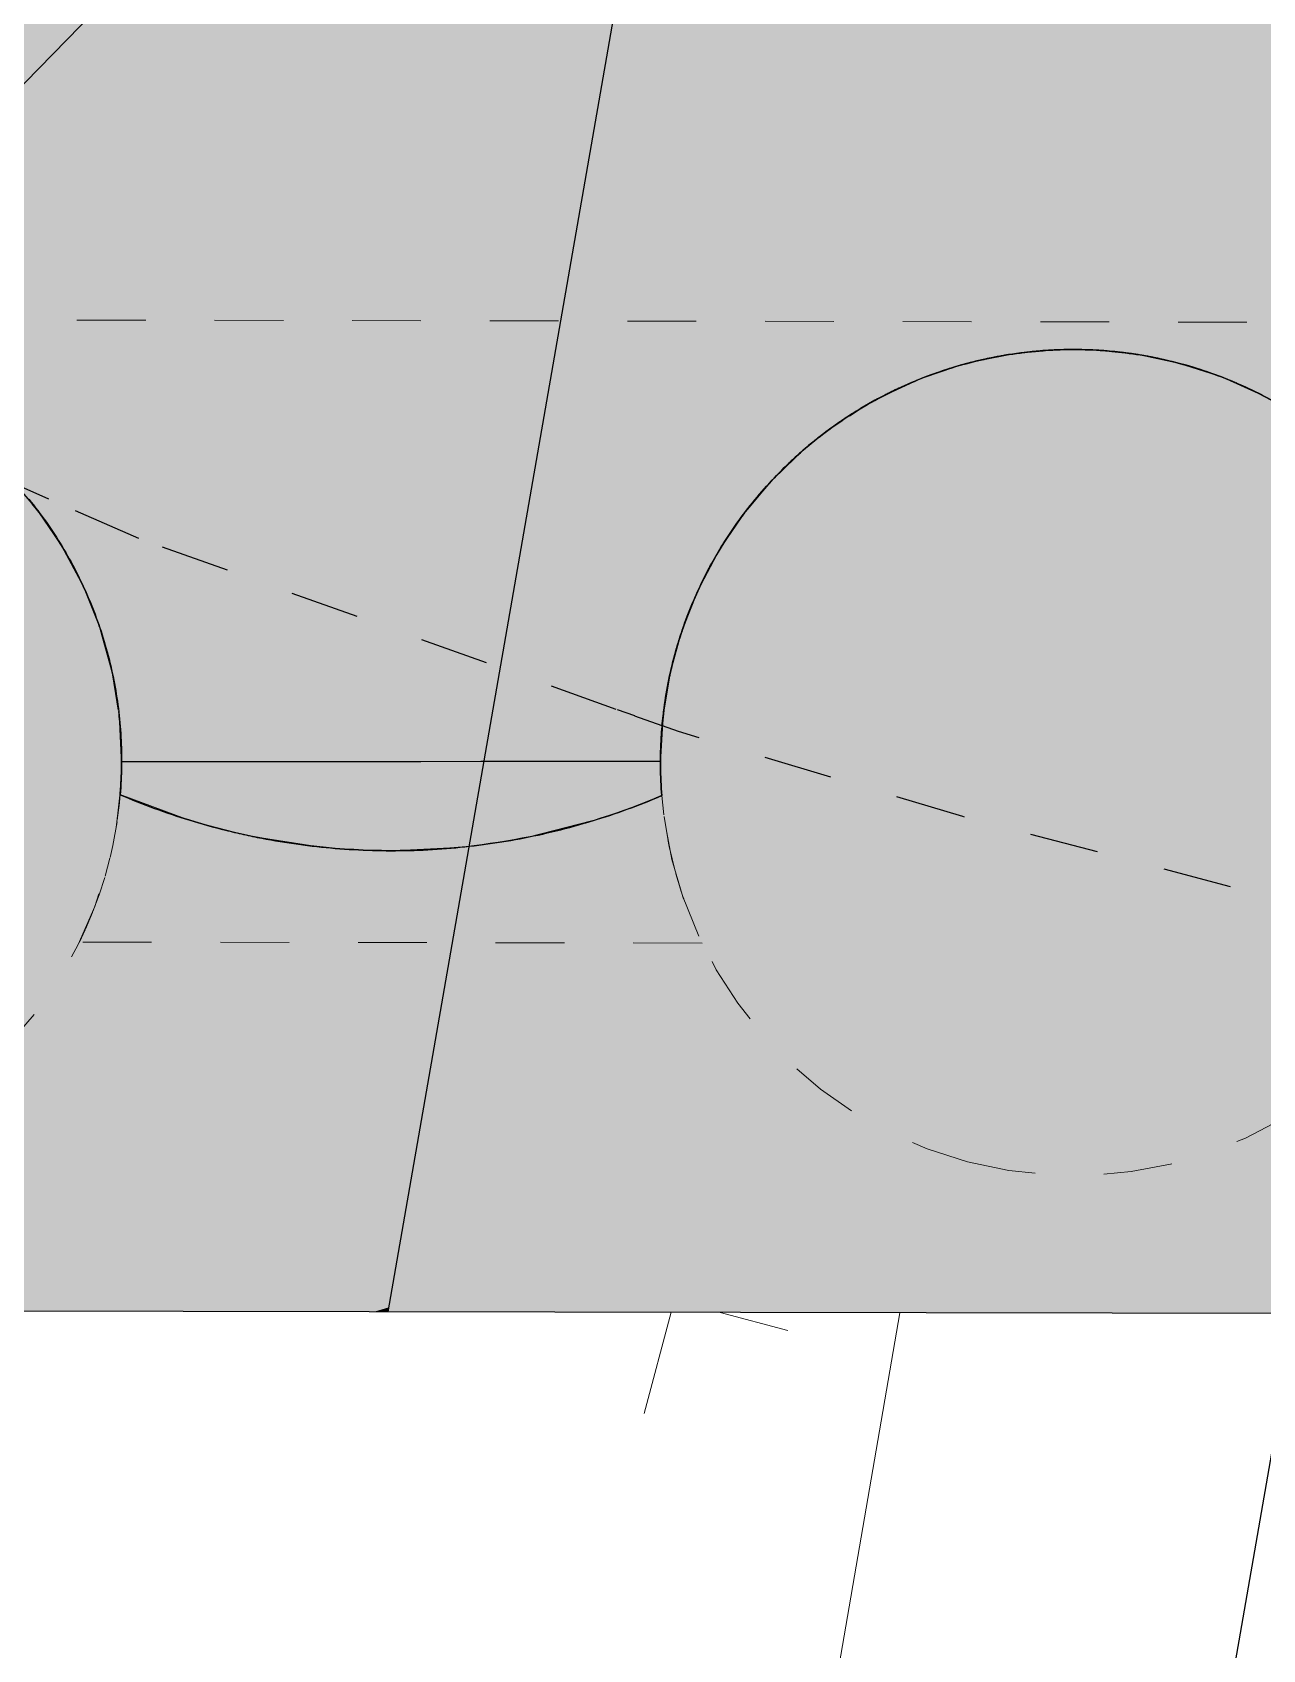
# Model space of a CAD drawing. Header units: metres. Extents: x -1147 to -802, y 5 to 567.
# Drawn here: x -1017.65 to -1015.863, y 507.204 to 509.554 of the extents above; entities that cross this region are included whole.
import ezdxf

# ---------------------------------------------------------------- set-up
doc = ezdxf.new("R2010")
doc.units = ezdxf.units.M
doc.linetypes.add('IMPORT-LNMK-LineTurn _3_', pattern=[0.0012, 0.0006, -0.0006])
doc.linetypes.add('JacobsDash', pattern=[0.0045, 0.003, -0.0015])
for name, color, linetype, lineweight in [('A-FLOR', 7, 'Continuous', 50), ('A-FLOR-PATT', 7, 'Continuous', 40), ('A-GENM', 7, 'Continuous', 35), ('A-GENM-HDLN', 7, 'JacobsDash', 15), ('S-BEAM-HDLN', 7, 'JacobsDash', 15), ('S-FNDN-HDLN', 7, 'JacobsDash', 15)]:
    doc.layers.add(name, color=color, linetype=linetype, lineweight=lineweight)

# ---------------------------------------------------------------- blocks, each defined once
blk = doc.blocks.new('T2DPAA-T2D-PWA-SU-M2D-000002_dwg-40815123-DRG-2873010 - GENERAL ARRANGEMENT PLAN')
at = {"color": 254, "lineweight": 18, "true_color": 0xe1e1e1}
for p, q in [((-199.7283, 1055.4798), (-199.576, 1055.4798)), ((-199.5578, 1055.411), (-199.5578, 1055.3093)), ((-201.0042, 1055.0237), (-199.4912, 1055.1584))]:
    blk.add_line(p, q, dxfattribs=at)
blk = doc.blocks.new('T2DPAA-T2D-PWA-SU-M2D-000100_Survey_rvt-1-DRG-2873010 - GENERAL ARRANGEMENT PLAN')
at = {"color": 254, "lineweight": 18, "true_color": 0xe1e1e1, "rotation": 75.11694444444437}
blk.add_blockref('T2DPAA-T2D-PWA-SU-M2D-000002_dwg-40815123-DRG-2873010 - GENERAL ARRANGEMENT PLAN', (-45.8213, 429.4778), dxfattribs=at)
blk = doc.blocks.new('T2DPAA-T2D-C3S-RW-M2D-100010_dwg-40802999-DRG-2873010 - GENERAL ARRANGEMENT PLAN')
at = {"color": 254, "linetype": 'IMPORT-LNMK-LineTurn _3_', "lineweight": 25, "true_color": 0xe1e1e1}
for p, q in [((20.7401, -619.7446), (20.7476, -619.6961)), ((20.7184, -619.8853), (20.7397, -619.747)), ((20.6568, -620.6197), (20.7184, -619.8853)), ((20.6545, -620.6481), (20.6567, -620.6215)), ((20.6509, -620.6905), (20.6544, -620.6484))]:
    blk.add_line(p, q, dxfattribs=at)
at = {"color": 9, "linetype": 'IMPORT-LNMK-LineTurn _3_', "lineweight": 25, "true_color": 0xc3c3c3}
for p, q in [((20.6488, -620.7156), (20.6509, -620.6906)), ((20.6355, -621.1464), (20.6488, -620.7156)), ((20.637, -621.5487), (20.6355, -621.1464))]:
    blk.add_line(p, q, dxfattribs=at)
at = {"color": 9, "lineweight": 25, "true_color": 0xc3c3c3}
blk.add_line((19.3308, -621.8637), (20.3071, -621.7783), dxfattribs=at)
blk = doc.blocks.new('T2DPAA-T2D-PWC-RW-M2D-100010_RoadDesign_rvt-1-DRG-2873010 - GENERAL ARRANGEMENT PLAN')
at = {"color": 254, "lineweight": 18, "true_color": 0xe3e3e3, "rotation": 75.11694444444437}
blk.add_blockref('T2DPAA-T2D-C3S-RW-M2D-100010_dwg-40802999-DRG-2873010 - GENERAL ARRANGEMENT PLAN', (-1722.337, 648.0105), dxfattribs=at)
blk = doc.blocks.new('T2DPAA-T2D-C3S-RS-M3D-100334_rvt-1-DRG-2873010 - GENERAL ARRANGEMENT PLAN')
at = {"layer": 'A-GENM', "color": 254, "lineweight": 25, "true_color": 0xd1d1d1}
for p, q in [((-1117.5813, 510.0033), (-1118.4713, 509.0911)), ((-1116.7936, 509.0487), (-1116.7964, 509.0475)), ((-1116.852, 509.0212), (-1116.8568, 509.0186)), ((-1116.8477, 509.0235), (-1116.852, 509.0212)), ((-1116.9071, 508.9877), (-1116.9103, 508.9854)), ((-1116.9583, 508.9484), (-1116.962, 508.9452)), ((-1116.9553, 508.951), (-1116.9583, 508.9484)), ((-1117.0049, 508.9039), (-1117.0082, 508.9004)), ((-1117.0465, 508.8546), (-1117.0492, 508.8511)), ((-1117.0826, 508.8012), (-1117.0855, 508.7963)), ((-1117.0807, 508.8043), (-1117.0826, 508.8012)), ((-1118.0056, 508.7467), (-1118.0066, 508.7488)), ((-1117.1127, 508.7441), (-1117.1144, 508.7406)), ((-1117.9804, 508.6821), (-1117.9823, 508.6877)), ((-1117.1539, 508.6221), (-1117.1546, 508.6188)), ((-1117.1643, 508.5584), (-1117.1651, 508.5513)), ((-1117.1638, 508.5632), (-1117.1643, 508.5584))]:
    blk.add_line(p, q, dxfattribs=at)
at = {"layer": 'A-GENM', "color": 253, "lineweight": 25, "true_color": 0xa3a3a3}
for p, q in [((-1116.6742, 509.0833), (-1116.7252, 509.0718)), ((-1116.6139, 509.091), (-1116.6633, 509.0851)), ((-1116.5438, 509.0922), (-1116.5982, 509.092)), ((-1116.4847, 509.0869), (-1116.537, 509.0919)), ((-1116.4138, 509.0726), (-1116.4699, 509.0847)), ((-1116.7408, 509.0673), (-1116.7864, 509.0516)), ((-1116.3584, 509.055), (-1116.4138, 509.0726)), ((-1116.799, 509.0465), (-1116.845, 509.0249)), ((-1116.2938, 509.0264), (-1116.3449, 509.0497)), ((-1116.8595, 509.0171), (-1116.9001, 508.9924)), ((-1116.9126, 508.9839), (-1116.9522, 508.9536)), ((-1116.9646, 508.9429), (-1116.999, 508.9101)), ((-1118.0782, 508.8658), (-1118.1122, 508.9057)), ((-1117.0099, 508.8985), (-1117.0417, 508.8609)), ((-1118.0413, 508.813), (-1118.0702, 508.8554)), ((-1117.0511, 508.8484), (-1117.0782, 508.8084)), ((-1118.0096, 508.7553), (-1118.0337, 508.8005)), ((-1117.0865, 508.7945), (-1117.1094, 508.7512)), ((-1117.9846, 508.6946), (-1118.0041, 508.7433)), ((-1117.1154, 508.7383), (-1117.1339, 508.692)), ((-1117.9664, 508.6316), (-1117.98, 508.6808)), ((-1117.1391, 508.6767), (-1117.1522, 508.6293)), ((-1117.9553, 508.5686), (-1117.9638, 508.6202)), ((-1117.1547, 508.618), (-1117.1635, 508.5661)), ((-1117.951, 508.4998), (-1117.9535, 508.552)), ((-1117.1652, 508.5505), (-1117.1679, 508.501))]:
    blk.add_line(p, q, dxfattribs=at)
at = {"layer": 'A-GENM', "color": 9, "lineweight": 25, "true_color": 0xbebebe}
for p, q in [((-1116.6718, 509.0837), (-1116.6742, 509.0833)), ((-1116.6633, 509.0851), (-1116.6685, 509.0843)), ((-1116.537, 509.0919), (-1116.5404, 509.0921)), ((-1116.7384, 509.068), (-1116.7408, 509.0673)), ((-1116.7964, 509.0475), (-1116.799, 509.0465)), ((-1116.7864, 509.0516), (-1116.7918, 509.0494)), ((-1116.8568, 509.0186), (-1116.8595, 509.0171)), ((-1116.845, 509.0249), (-1116.8477, 509.0235)), ((-1116.9001, 508.9924), (-1116.905, 508.9891)), ((-1116.962, 508.9452), (-1116.9646, 508.9429)), ((-1116.9522, 508.9536), (-1116.9553, 508.951)), ((-1116.999, 508.9101), (-1117.0028, 508.9062)), ((-1118.0745, 508.8611), (-1118.0782, 508.8658)), ((-1118.0702, 508.8554), (-1118.0745, 508.8611)), ((-1117.0492, 508.8511), (-1117.0511, 508.8484)), ((-1117.0417, 508.8609), (-1117.0447, 508.857)), ((-1118.0375, 508.8068), (-1118.0413, 508.813)), ((-1118.0337, 508.8005), (-1118.0374, 508.8068)), ((-1117.0782, 508.8084), (-1117.0807, 508.8043)), ((-1118.0066, 508.7488), (-1118.0096, 508.7553)), ((-1118.0041, 508.7433), (-1118.0056, 508.7467)), ((-1117.1144, 508.7406), (-1117.1154, 508.7383)), ((-1117.1094, 508.7512), (-1117.1115, 508.7467)), ((-1117.983, 508.6898), (-1117.9846, 508.6946)), ((-1117.1339, 508.692), (-1117.1352, 508.6883)), ((-1117.9647, 508.6244), (-1117.9664, 508.6316)), ((-1117.9638, 508.6202), (-1117.9647, 508.6244)), ((-1117.1522, 508.6293), (-1117.1536, 508.6231)), ((-1117.9547, 508.5637), (-1117.9551, 508.5667)), ((-1117.1635, 508.5661), (-1117.1638, 508.5632)), ((-1117.951, 508.4938), (-1117.951, 508.4998)), ((-1117.1679, 508.501), (-1117.168, 508.494))]:
    blk.add_line(p, q, dxfattribs=at)
at = {"layer": 'A-GENM', "color": 254, "lineweight": 25, "true_color": 0xd1d1d1, "flags": 128}
for points in [[(-1116.5992, 509.0919), (-1116.6057, 509.0915), (-1116.6121, 509.0911)], [(-1116.4699, 509.0847), (-1116.477, 509.0858), (-1116.4837, 509.0868)], [(-1116.7272, 509.0712), (-1116.7326, 509.0697), (-1116.7384, 509.068)], [(-1116.346, 509.0502), (-1116.3517, 509.0524), (-1116.3584, 509.0549)], [(-1117.1352, 508.6883), (-1117.1366, 508.6842), (-1117.1386, 508.6781)], [(-1117.9535, 508.5522), (-1117.9543, 508.5595), (-1117.9547, 508.5637)]]:
    blk.add_lwpolyline(points, dxfattribs=at)
at = {"layer": 'A-GENM', "color": 9, "lineweight": 25, "true_color": 0xbebebe, "flags": 128}
blk.add_lwpolyline([(-1117.168, 508.494), (-1117.255, 508.494), (-1117.342, 508.494), (-1117.429, 508.494), (-1117.516, 508.4939), (-1117.603, 508.4939), (-1117.69, 508.4939), (-1117.777, 508.4939), (-1117.864, 508.4939), (-1117.951, 508.4938)], dxfattribs=at)
at = {"layer": 'A-GENM', "color": 9, "lineweight": 25, "true_color": 0xbebebe}
for points, knots in [([(-1116.5404, 509.0921), (-1116.5472, 509.0924), (-1116.6035, 509.094), (-1116.7166, 509.0813), (-1116.8695, 509.0208), (-1116.9824, 508.933), (-1117.0554, 508.8461), (-1117.1003, 508.7738), (-1117.1289, 508.7089), (-1117.1461, 508.6549), (-1117.1562, 508.6136), (-1117.1632, 508.5717), (-1117.1673, 508.5294), (-1117.1684, 508.487), (-1117.1672, 508.4587), (-1117.166, 508.4446)], [-0.8881275, -0.8881275, -0.8881275, -0.8881275, -0.8703704, -0.7407407, -0.5925926, -0.4444444, -0.3703704, -0.2962963, -0.2222222, -0.1851852, -0.1481481, -0.1111111, -0.0740741, -0.037037, 0, 0, 0, 0]), ([(-1115.9701, 508.4423), (-1115.9677, 508.4701), (-1115.9669, 508.5261), (-1115.9809, 508.6371), (-1116.0271, 508.7701), (-1116.1244, 508.9083), (-1116.256, 509.0144), (-1116.3599, 509.0583), (-1116.4138, 509.0726)], [-1, -1, -1, -1, -0.9, -0.8, -0.6, -0.4, -0.2, 0, 0, 0, 0]), ([(-1117.1589, 508.5965), (-1117.1592, 508.5951), (-1117.16, 508.5901), (-1117.1608, 508.5851), (-1117.1614, 508.5815)], [0.90614399, 0.90614399, 0.90614399, 0.90614399, 0.91, 0.92, 0.92, 0.92, 0.92]), ([(-1117.9531, 508.446), (-1117.9524, 508.454), (-1117.9516, 508.4667), (-1117.9512, 508.4795), (-1117.9511, 508.4842)], [-1, -1, -1, -1, -0.5, -0.2005329, -0.2005329, -0.2005329, -0.2005329]), ([(-1117.166, 508.4446), (-1117.2239, 508.4199), (-1117.3443, 508.3816), (-1117.5415, 508.3579), (-1117.7488, 508.3751), (-1117.887, 508.4176), (-1117.9531, 508.446)], [-1, -1, -1, -1, -0.766667, -0.533333, -0.266667, 0, 0, 0, 0])]:
    blk.add_open_spline(points, degree=3, knots=knots, dxfattribs=at)
at = {"layer": 'A-GENM', "color": 253, "lineweight": 25, "true_color": 0xa3a3a3}
for points in [[(-1116.7081, 509.0761), (-1116.6943, 509.0794), (-1116.6805, 509.0823), (-1116.6665, 509.0846)], [(-1116.6474, 509.0874), (-1116.6552, 509.0864), (-1116.663, 509.0852), (-1116.6708, 509.0838)], [(-1116.6665, 509.0846), (-1116.6525, 509.0869), (-1116.6385, 509.0887), (-1116.6244, 509.0901)], [(-1116.604, 509.0916), (-1116.612, 509.0912), (-1116.62, 509.0905), (-1116.628, 509.0897)], [(-1116.6244, 509.0901), (-1116.6103, 509.0914), (-1116.5962, 509.0922), (-1116.582, 509.0926)], [(-1116.5602, 509.0927), (-1116.5684, 509.0928), (-1116.5766, 509.0927), (-1116.5849, 509.0925)], [(-1116.582, 509.0926), (-1116.5681, 509.0929), (-1116.5543, 509.0927), (-1116.5404, 509.0921)], [(-1116.5158, 509.0905), (-1116.524, 509.0912), (-1116.5322, 509.0917), (-1116.5404, 509.0921)], [(-1116.5395, 509.0921), (-1116.5254, 509.0914), (-1116.5113, 509.0902), (-1116.4972, 509.0885)], [(-1116.4701, 509.0847), (-1116.4796, 509.0863), (-1116.4891, 509.0876), (-1116.4987, 509.0887)], [(-1116.4972, 509.0885), (-1116.4832, 509.0869), (-1116.4692, 509.0847), (-1116.4552, 509.082)], [(-1116.4138, 509.0726), (-1116.4278, 509.0763), (-1116.4418, 509.0795), (-1116.456, 509.0822)], [(-1116.4552, 509.082), (-1116.4413, 509.0794), (-1116.4275, 509.0762), (-1116.4138, 509.0726)], [(-1116.789, 509.0505), (-1116.7759, 509.0557), (-1116.7625, 509.0605), (-1116.749, 509.0648)], [(-1116.7324, 509.0698), (-1116.7395, 509.0677), (-1116.7466, 509.0656), (-1116.7537, 509.0633)], [(-1116.749, 509.0648), (-1116.7355, 509.069), (-1116.7219, 509.0728), (-1116.7081, 509.0761)], [(-1116.6903, 509.0801), (-1116.6979, 509.0785), (-1116.7055, 509.0768), (-1116.713, 509.0749)], [(-1116.4138, 509.0726), (-1116.4004, 509.069), (-1116.387, 509.065), (-1116.3738, 509.0604)], [(-1116.3729, 509.0602), (-1116.3864, 509.0648), (-1116.4001, 509.0689), (-1116.4138, 509.0726)], [(-1116.3738, 509.0604), (-1116.3606, 509.0559), (-1116.3475, 509.051), (-1116.3347, 509.0455)], [(-1116.8137, 509.0401), (-1116.8207, 509.0369), (-1116.8276, 509.0337), (-1116.8344, 509.0303)], [(-1116.8279, 509.0335), (-1116.8152, 509.0396), (-1116.8022, 509.0453), (-1116.789, 509.0505)], [(-1116.7736, 509.0564), (-1116.7808, 509.0538), (-1116.788, 509.051), (-1116.7951, 509.0481)], [(-1116.333, 509.0448), (-1116.3418, 509.0486), (-1116.3506, 509.0521), (-1116.3596, 509.0554)], [(-1116.3347, 509.0455), (-1116.3218, 509.0401), (-1116.3092, 509.0342), (-1116.2967, 509.0279)], [(-1116.2943, 509.0267), (-1116.3019, 509.0306), (-1116.3097, 509.0344), (-1116.3174, 509.0379)], [(-1116.9016, 508.9914), (-1116.8899, 508.9993), (-1116.8778, 509.0067), (-1116.8655, 509.0137)], [(-1116.8525, 509.0209), (-1116.8592, 509.0173), (-1116.8659, 509.0136), (-1116.8724, 509.0097)], [(-1116.8655, 509.0137), (-1116.8532, 509.0208), (-1116.8407, 509.0273), (-1116.8279, 509.0335)], [(-1116.2967, 509.0279), (-1116.2843, 509.0216), (-1116.272, 509.0149), (-1116.2601, 509.0077)], [(-1116.936, 508.9666), (-1116.9249, 508.9752), (-1116.9134, 508.9835), (-1116.9016, 508.9914)], [(-1116.8899, 508.9991), (-1116.8963, 508.995), (-1116.9026, 508.9908), (-1116.9088, 508.9865)], [(-1116.9686, 508.9393), (-1116.9581, 508.9488), (-1116.9472, 508.9579), (-1116.936, 508.9666)], [(-1116.9255, 508.9746), (-1116.9316, 508.9701), (-1116.9376, 508.9654), (-1116.9435, 508.9607)], [(-1116.9593, 508.9476), (-1116.965, 508.9426), (-1116.9706, 508.9376), (-1116.9762, 508.9325)], [(-1116.991, 508.9182), (-1116.9963, 508.9129), (-1117.0016, 508.9075), (-1117.0067, 508.9019)], [(-1116.9992, 508.9099), (-1116.9894, 508.9201), (-1116.9792, 508.9299), (-1116.9686, 508.9393)], [(-1117.0276, 508.8784), (-1117.0185, 508.8892), (-1117.009, 508.8997), (-1116.9992, 508.9099)], [(-1118.0856, 508.8752), (-1118.0768, 508.8643), (-1118.0684, 508.8532), (-1118.0603, 508.8418)], [(-1117.0537, 508.8449), (-1117.0454, 508.8563), (-1117.0367, 508.8675), (-1117.0276, 508.8784)], [(-1117.0205, 508.8867), (-1117.0255, 508.881), (-1117.0303, 508.8752), (-1117.0351, 508.8693)], [(-1117.0477, 508.8531), (-1117.0522, 508.8471), (-1117.0567, 508.8409), (-1117.061, 508.8347)], [(-1118.0603, 508.8418), (-1118.0523, 508.8304), (-1118.0447, 508.8187), (-1118.0375, 508.8068)], [(-1117.0774, 508.8097), (-1117.0699, 508.8217), (-1117.062, 508.8334), (-1117.0537, 508.8449)], [(-1118.0375, 508.8068), (-1118.0302, 508.7948), (-1118.0234, 508.7827), (-1118.0171, 508.7702)], [(-1117.0724, 508.8176), (-1117.0765, 508.8113), (-1117.0804, 508.8048), (-1117.0843, 508.7983)], [(-1118.0171, 508.7702), (-1118.0107, 508.7578), (-1118.0048, 508.7452), (-1117.9993, 508.7324)], [(-1117.117, 508.7346), (-1117.1113, 508.7476), (-1117.1052, 508.7603), (-1117.0986, 508.7728)], [(-1117.9993, 508.7324), (-1117.9938, 508.7195), (-1117.9888, 508.7065), (-1117.9842, 508.6933)], [(-1117.1328, 508.6952), (-1117.128, 508.7085), (-1117.1227, 508.7217), (-1117.117, 508.7346)], [(-1117.1138, 508.7419), (-1117.1169, 508.735), (-1117.12, 508.728), (-1117.1228, 508.721)], [(-1117.9842, 508.6933), (-1117.9796, 508.6802), (-1117.9755, 508.6668), (-1117.9718, 508.6534)], [(-1117.1457, 508.6548), (-1117.1438, 508.6616), (-1117.1397, 508.6751), (-1117.1351, 508.6885), (-1117.1328, 508.6952)], [(-1117.1439, 508.661), (-1117.146, 508.6537), (-1117.148, 508.6463), (-1117.1499, 508.6388)], [(-1117.9718, 508.6534), (-1117.9682, 508.6399), (-1117.965, 508.6263), (-1117.9623, 508.6126)], [(-1117.1557, 508.6135), (-1117.1528, 508.6274), (-1117.1495, 508.6411), (-1117.1457, 508.6548)], [(-1117.9623, 508.6126), (-1117.9596, 508.5989), (-1117.9574, 508.5852), (-1117.9556, 508.5713)], [(-1117.1627, 508.5717), (-1117.1609, 508.5857), (-1117.1585, 508.5997), (-1117.1557, 508.6135)], [(-1117.1545, 508.6192), (-1117.1561, 508.6116), (-1117.1576, 508.6041), (-1117.1589, 508.5965)], [(-1117.9556, 508.5713), (-1117.9539, 508.5575), (-1117.9526, 508.5436), (-1117.9519, 508.5297)], [(-1117.1621, 508.5767), (-1117.1631, 508.569), (-1117.1641, 508.5612), (-1117.1649, 508.5535)], [(-1117.9519, 508.5297), (-1117.9511, 508.5157), (-1117.9508, 508.5018), (-1117.951, 508.4878)], [(-1117.1679, 508.487), (-1117.1681, 508.5011), (-1117.1677, 508.5153), (-1117.1668, 508.5294)], [(-1117.1666, 508.5337), (-1117.1671, 508.5259), (-1117.1675, 508.518), (-1117.1677, 508.5101)], [(-1117.951, 508.4878), (-1117.9512, 508.4739), (-1117.9519, 508.4599), (-1117.9531, 508.446)], [(-1117.9511, 508.4842), (-1117.951, 508.4861), (-1117.951, 508.488), (-1117.951, 508.4898)], [(-1117.166, 508.4446), (-1117.1672, 508.4587), (-1117.1678, 508.4728), (-1117.1679, 508.487)], [(-1117.9531, 508.446), (-1117.9366, 508.4389), (-1117.9199, 508.4323), (-1117.903, 508.4261)], [(-1117.903, 508.4261), (-1117.8861, 508.4199), (-1117.8691, 508.4141), (-1117.8519, 508.4088)], [(-1117.2673, 508.4078), (-1117.2501, 508.413), (-1117.2331, 508.4187), (-1117.2162, 508.4248)], [(-1117.2162, 508.4248), (-1117.1993, 508.4309), (-1117.1826, 508.4375), (-1117.166, 508.4446)], [(-1117.8519, 508.4088), (-1117.8347, 508.4036), (-1117.8174, 508.3987), (-1117.7999, 508.3944)], [(-1117.3193, 508.3935), (-1117.3019, 508.3978), (-1117.2845, 508.4025), (-1117.2673, 508.4078)], [(-1117.7999, 508.3944), (-1117.7912, 508.3922), (-1117.7737, 508.3881), (-1117.7561, 508.3844), (-1117.7473, 508.3827)], [(-1117.7473, 508.3827), (-1117.7296, 508.3793), (-1117.7119, 508.3764), (-1117.6941, 508.374)], [(-1117.4253, 508.3735), (-1117.4074, 508.3758), (-1117.3897, 508.3787), (-1117.372, 508.382)], [(-1117.372, 508.382), (-1117.3544, 508.3854), (-1117.3368, 508.3892), (-1117.3193, 508.3935)], [(-1117.6941, 508.374), (-1117.6763, 508.3715), (-1117.6584, 508.3695), (-1117.6405, 508.368)], [(-1117.6405, 508.368), (-1117.6226, 508.3666), (-1117.6046, 508.3656), (-1117.5866, 508.365)], [(-1117.5866, 508.365), (-1117.5687, 508.3645), (-1117.5507, 508.3645), (-1117.5327, 508.3649)], [(-1117.5327, 508.3649), (-1117.5148, 508.3654), (-1117.4968, 508.3663), (-1117.4789, 508.3678)], [(-1117.4789, 508.3678), (-1117.461, 508.3692), (-1117.4431, 508.3711), (-1117.4253, 508.3735)]]:
    blk.add_open_spline(points, degree=3, dxfattribs=at)
at = {"layer": 'A-GENM', "color": 9, "lineweight": 25, "true_color": 0xbebebe}
for points in [[(-1116.6749, 509.0831), (-1116.68, 509.0822), (-1116.6851, 509.0812), (-1116.6903, 509.0801)], [(-1116.6708, 509.0838), (-1116.6721, 509.0836), (-1116.6735, 509.0834), (-1116.6749, 509.0831)], [(-1116.6314, 509.0894), (-1116.6368, 509.0888), (-1116.6421, 509.0882), (-1116.6474, 509.0874)], [(-1116.628, 509.0897), (-1116.6291, 509.0896), (-1116.6303, 509.0895), (-1116.6314, 509.0894)], [(-1116.5877, 509.0924), (-1116.5931, 509.0922), (-1116.5986, 509.092), (-1116.604, 509.0916)], [(-1116.5849, 509.0925), (-1116.5858, 509.0925), (-1116.5867, 509.0924), (-1116.5877, 509.0924)], [(-1116.5438, 509.0922), (-1116.5492, 509.0925), (-1116.5547, 509.0926), (-1116.5602, 509.0927)], [(-1116.4138, 509.0726), (-1116.4549, 509.0835), (-1116.4971, 509.09), (-1116.5395, 509.0921)], [(-1116.5, 509.0889), (-1116.5053, 509.0895), (-1116.5105, 509.09), (-1116.5158, 509.0905)], [(-1116.4566, 509.0823), (-1116.4611, 509.0832), (-1116.4656, 509.084), (-1116.4701, 509.0847)], [(-1116.7598, 509.0612), (-1116.7644, 509.0597), (-1116.769, 509.0581), (-1116.7736, 509.0564)], [(-1116.7545, 509.063), (-1116.7563, 509.0624), (-1116.758, 509.0618), (-1116.7598, 509.0612)], [(-1116.7177, 509.0737), (-1116.7226, 509.0725), (-1116.7275, 509.0711), (-1116.7324, 509.0698)], [(-1116.713, 509.0749), (-1116.7146, 509.0745), (-1116.7162, 509.0741), (-1116.7177, 509.0737)], [(-1116.3596, 509.0554), (-1116.3637, 509.0569), (-1116.3679, 509.0584), (-1116.3721, 509.0599)], [(-1116.8008, 509.0457), (-1116.8052, 509.0439), (-1116.8095, 509.042), (-1116.8137, 509.0401)], [(-1116.7951, 509.0481), (-1116.797, 509.0473), (-1116.7989, 509.0465), (-1116.8008, 509.0457)], [(-1116.3174, 509.0379), (-1116.3221, 509.0401), (-1116.3268, 509.0421), (-1116.3315, 509.0442)], [(-1116.8406, 509.0272), (-1116.8446, 509.0252), (-1116.8486, 509.0231), (-1116.8525, 509.0209)], [(-1116.8344, 509.0303), (-1116.8365, 509.0293), (-1116.8386, 509.0282), (-1116.8406, 509.0272)], [(-1116.8789, 509.0058), (-1116.8826, 509.0036), (-1116.8862, 509.0014), (-1116.8899, 508.9991)], [(-1116.8724, 509.0097), (-1116.8746, 509.0085), (-1116.8768, 509.0072), (-1116.8789, 509.0058)], [(-1116.9156, 508.9818), (-1116.9189, 508.9794), (-1116.9222, 508.977), (-1116.9255, 508.9746)], [(-1116.9088, 508.9865), (-1116.9111, 508.9849), (-1116.9134, 508.9834), (-1116.9156, 508.9818)], [(-1116.9504, 508.955), (-1116.9534, 508.9526), (-1116.9563, 508.9501), (-1116.9593, 508.9476)], [(-1116.9435, 508.9607), (-1116.9458, 508.9588), (-1116.9481, 508.9569), (-1116.9504, 508.955)], [(-1116.9832, 508.9259), (-1116.9858, 508.9233), (-1116.9884, 508.9208), (-1116.991, 508.9182)], [(-1116.9762, 508.9325), (-1116.9785, 508.9303), (-1116.9808, 508.9281), (-1116.9832, 508.9259)], [(-1117.0137, 508.8944), (-1117.016, 508.8918), (-1117.0183, 508.8893), (-1117.0205, 508.8867)], [(-1117.0067, 508.9019), (-1117.0091, 508.8994), (-1117.0114, 508.8969), (-1117.0137, 508.8944)], [(-1117.0419, 508.8607), (-1117.0438, 508.8582), (-1117.0458, 508.8557), (-1117.0477, 508.8531)], [(-1117.0351, 508.8693), (-1117.0374, 508.8665), (-1117.0396, 508.8636), (-1117.0419, 508.8607)], [(-1117.0675, 508.8251), (-1117.0691, 508.8226), (-1117.0708, 508.8202), (-1117.0724, 508.8176)], [(-1117.061, 508.8347), (-1117.0632, 508.8315), (-1117.0653, 508.8283), (-1117.0675, 508.8251)], [(-1117.0904, 508.7877), (-1117.0918, 508.7853), (-1117.0931, 508.7829), (-1117.0944, 508.7805)], [(-1117.0843, 508.7983), (-1117.0864, 508.7948), (-1117.0884, 508.7913), (-1117.0904, 508.7877)], [(-1117.105, 508.7604), (-1117.1069, 508.7565), (-1117.1087, 508.7527), (-1117.1106, 508.7488)], [(-1117.1106, 508.7488), (-1117.1117, 508.7465), (-1117.1127, 508.7442), (-1117.1138, 508.7419)], [(-1117.1278, 508.7085), (-1117.1287, 508.7063), (-1117.1295, 508.7042), (-1117.1303, 508.702)], [(-1117.1228, 508.721), (-1117.1246, 508.7168), (-1117.1262, 508.7127), (-1117.1278, 508.7085)], [(-1117.1421, 508.667), (-1117.1427, 508.665), (-1117.1433, 508.663), (-1117.1439, 508.661)], [(-1117.1378, 508.6804), (-1117.1393, 508.6759), (-1117.1407, 508.6715), (-1117.1421, 508.667)], [(-1117.1499, 508.6388), (-1117.1511, 508.6341), (-1117.1522, 508.6293), (-1117.1533, 508.6246)], [(-1117.1533, 508.6246), (-1117.1537, 508.6228), (-1117.1541, 508.621), (-1117.1545, 508.6192)], [(-1117.1614, 508.5815), (-1117.1616, 508.5799), (-1117.1618, 508.5783), (-1117.1621, 508.5767)], [(-1117.1649, 508.5535), (-1117.1654, 508.5483), (-1117.1659, 508.5431), (-1117.1663, 508.5379)], [(-1117.1663, 508.5379), (-1117.1664, 508.5365), (-1117.1665, 508.5351), (-1117.1666, 508.5337)], [(-1117.1677, 508.5101), (-1117.1679, 508.5048), (-1117.1679, 508.4994), (-1117.168, 508.494)], [(-1117.951, 508.4898), (-1117.951, 508.4912), (-1117.951, 508.4925), (-1117.951, 508.4938)]]:
    blk.add_open_spline(points, degree=3, dxfattribs=at)
at = {"layer": 'A-GENM', "color": 253, "lineweight": 25, "true_color": 0xa3a3a3}
for points, knots in [([(-1117.0986, 508.7728), (-1117.0969, 508.776), (-1117.0902, 508.7884), (-1117.083, 508.8006), (-1117.0774, 508.8097)], [-0.7037037, -0.7037037, -0.7037037, -0.7037037, -0.69444444, -0.66666667, -0.66666667, -0.66666667, -0.66666667]), ([(-1117.0944, 508.7805), (-1117.0949, 508.7797), (-1117.0985, 508.7731), (-1117.102, 508.7663), (-1117.105, 508.7604)], [0.72753041, 0.72753041, 0.72753041, 0.72753041, 0.73, 0.74826752, 0.74826752, 0.74826752, 0.74826752]), ([(-1117.1303, 508.702), (-1117.132, 508.6973), (-1117.1346, 508.6901), (-1117.137, 508.6829), (-1117.1378, 508.6804)], [0.80629114, 0.80629114, 0.80629114, 0.80629114, 0.82, 0.82715746, 0.82715746, 0.82715746, 0.82715746]), ([(-1117.1668, 508.5294), (-1117.1662, 508.54), (-1117.1649, 508.5541), (-1117.1632, 508.5682), (-1117.1627, 508.5717)], [-0.92592593, -0.92592593, -0.92592593, -0.92592593, -0.89814815, -0.88888889, -0.88888889, -0.88888889, -0.88888889])]:
    blk.add_open_spline(points, degree=3, knots=knots, dxfattribs=at)
blk = doc.blocks.new('01_SFO_FRP_Pile_CastInPlace_CS_BR08 - CAST-IN-PLACE PILE - 1200-8661090-DRG-2873010 - GENERAL ARRANGEMENT PLAN')
at = {"layer": 'S-FNDN-HDLN'}
for start, end in [(90, 270), (270, 90)]:
    blk.add_arc((0, 0), 0.6, start, end, dxfattribs=at)
blk = doc.blocks.new('01_SFO_FRP_Pile_CastInPlace_CS_BR08 - CAST-IN-PLACE PILE - 1200-8660884-DRG-2873010 - GENERAL ARRANGEMENT PLAN')
at = {"layer": 'S-FNDN-HDLN'}
for start, end in [(90, 270), (270, 90)]:
    blk.add_arc((0, 0), 0.6, start, end, dxfattribs=at)
blk = doc.blocks.new('20_SFR_WSC_ShotcreteWall_ArchFlatBack_Datum - ArchWall_PileSize_1200-6845784-DRG-2873010 - GENERAL ARRANGEMENT PLAN')
at = {"layer": 'A-GENM-HDLN', "color": 252, "true_color": 0x888888}
for p, q in [((0.598, -0.6491), (0.597, -0.6603)), ((1.3881, -0.6772), (1.3851, -0.6491)), ((0.5969, -0.6612), (0.5937, -0.6864)), ((1.3936, -0.7119), (1.3883, -0.6794)), ((0.5934, -0.6887), (0.5873, -0.7228)), ((0.5873, -0.7228), (0.5833, -0.7404)), ((0.5831, -0.7416), (0.5761, -0.7678)), ((0.5756, -0.7693), (0.5676, -0.7945)), ((1.4139, -0.7898), (1.4055, -0.7627)), ((0.5676, -0.7945), (0.5587, -0.8187)), ((0.5581, -0.8202), (0.5479, -0.8446)), ((0.5474, -0.8457), (0.5392, -0.8633)), ((1.4439, -0.8633), (0.5392, -0.8633))]:
    blk.add_line(p, q, dxfattribs=at)
at = {"layer": 'A-GENM-HDLN', "color": 252, "true_color": 0x888888, "flags": 128}
for points in [[(0.598, -0.6491), (0.6928, -0.6842), (0.7907, -0.7095), (0.8906, -0.7247), (0.9915, -0.7298), (1.0925, -0.7247), (1.1924, -0.7095), (1.2903, -0.6842), (1.3851, -0.6491)], [(1.4045, -0.759), (1.3958, -0.7228), (1.3938, -0.7129)], [(1.4392, -0.8534), (1.4155, -0.7945), (1.4141, -0.7906)]]:
    blk.add_lwpolyline(points, dxfattribs=at)

msp = doc.modelspace()

# ---------------------------------------------------------------- hatches: boundary and pattern name
at = {"layer": 'A-FLOR-PATT', "lineweight": 5, "true_color": 0xe1e1e1}
for points in [[(-1017.1535, 507.6948), (-1018.5715, 546.0535), (-1020.5972, 534.4059), (-1020.6572, 533.9678), (-1020.6808, 533.8269), (-1022.9141, 521.0078), (-1019.6307, 521.002), (-1019.6515, 509.337), (-1024.9578, 509.3464), (-1025.2425, 507.7099), (-1017.4955, 507.6954)], [(-1017.1535, 507.6948), (-1017.1322, 507.7012), (-1014.1504, 524.8162), (-1018.5715, 546.0535), (-1017.1685, 508.0992)], [(-1017.1322, 507.7012), (-1011.6328, 509.3544), (-1011.3704, 509.8778), (-1011.1772, 509.4914), (-1010.9729, 509.5528), (-1014.1504, 524.8162), (-1017.0629, 508.0992)], [(-1010.9764, 507.6833), (-1010.9729, 509.5528), (-1011.1772, 509.4914), (-1010.9931, 509.1233), (-1011.7476, 509.1248), (-1011.6328, 509.3544), (-1017.1322, 507.7012), (-1017.1322, 507.6948), (-1011.3998, 507.6841)], [(-1017.1333, 507.6948), (-1017.1322, 507.7012), (-1017.1535, 507.6948)]]:
    msp.add_hatch(color=254, dxfattribs=at).paths.add_polyline_path(points)

# ---------------------------------------------------------------- linework, layer by layer
at = {"layer": 'A-FLOR', "color": 252, "lineweight": 25, "true_color": 0x888888}
for p, q in [((-1017.1333, 507.6948), (-1010.4504, 546.0535)), ((-1010.9764, 507.6833), (-1041.7404, 507.7407))]:
    msp.add_line(p, q, dxfattribs=at)
at = {"layer": 'S-BEAM-HDLN'}
msp.add_line((-1024.9855, 509.1494), (-1011.7477, 509.1247), dxfattribs=at)

# ---------------------------------------------------------------- block references
at = {"lineweight": 5}
for name in ['T2DPAA-T2D-PWC-RW-M2D-100010_RoadDesign_rvt-1-DRG-2873010 - GENERAL ARRANGEMENT PLAN', 'T2DPAA-T2D-C3S-RS-M3D-100334_rvt-1-DRG-2873010 - GENERAL ARRANGEMENT PLAN']:
    msp.add_blockref(name, (100.4304, 0), dxfattribs=at)
at = {"color": 254, "lineweight": 5, "true_color": 0xe1e1e1}
msp.add_blockref('T2DPAA-T2D-PWA-SU-M2D-000100_Survey_rvt-1-DRG-2873010 - GENERAL ARRANGEMENT PLAN', (100.4304, 0), dxfattribs=at)
at = {"layer": 'A-GENM-HDLN', "color": 252, "true_color": 0x888888, "rotation": 359.8995288073054}
msp.add_blockref('20_SFR_WSC_ShotcreteWall_ArchFlatBack_Datum - ArchWall_PileSize_1200-6845784-DRG-2873010 - GENERAL ARRANGEMENT PLAN', (-1018.1194, 509.0962), dxfattribs=at)
at = {"layer": 'S-FNDN-HDLN', "rotation": 165.1169444444439}
for name, p in [('01_SFO_FRP_Pile_CastInPlace_CS_BR08 - CAST-IN-PLACE PILE - 1200-8660884-DRG-2873010 - GENERAL ARRANGEMENT PLAN', (-1018.1205, 508.4964)), ('01_SFO_FRP_Pile_CastInPlace_CS_BR08 - CAST-IN-PLACE PILE - 1200-8661090-DRG-2873010 - GENERAL ARRANGEMENT PLAN', (-1016.1375, 508.4927))]:
    msp.add_blockref(name, p, dxfattribs=at)

doc.saveas('drawing.dxf')
